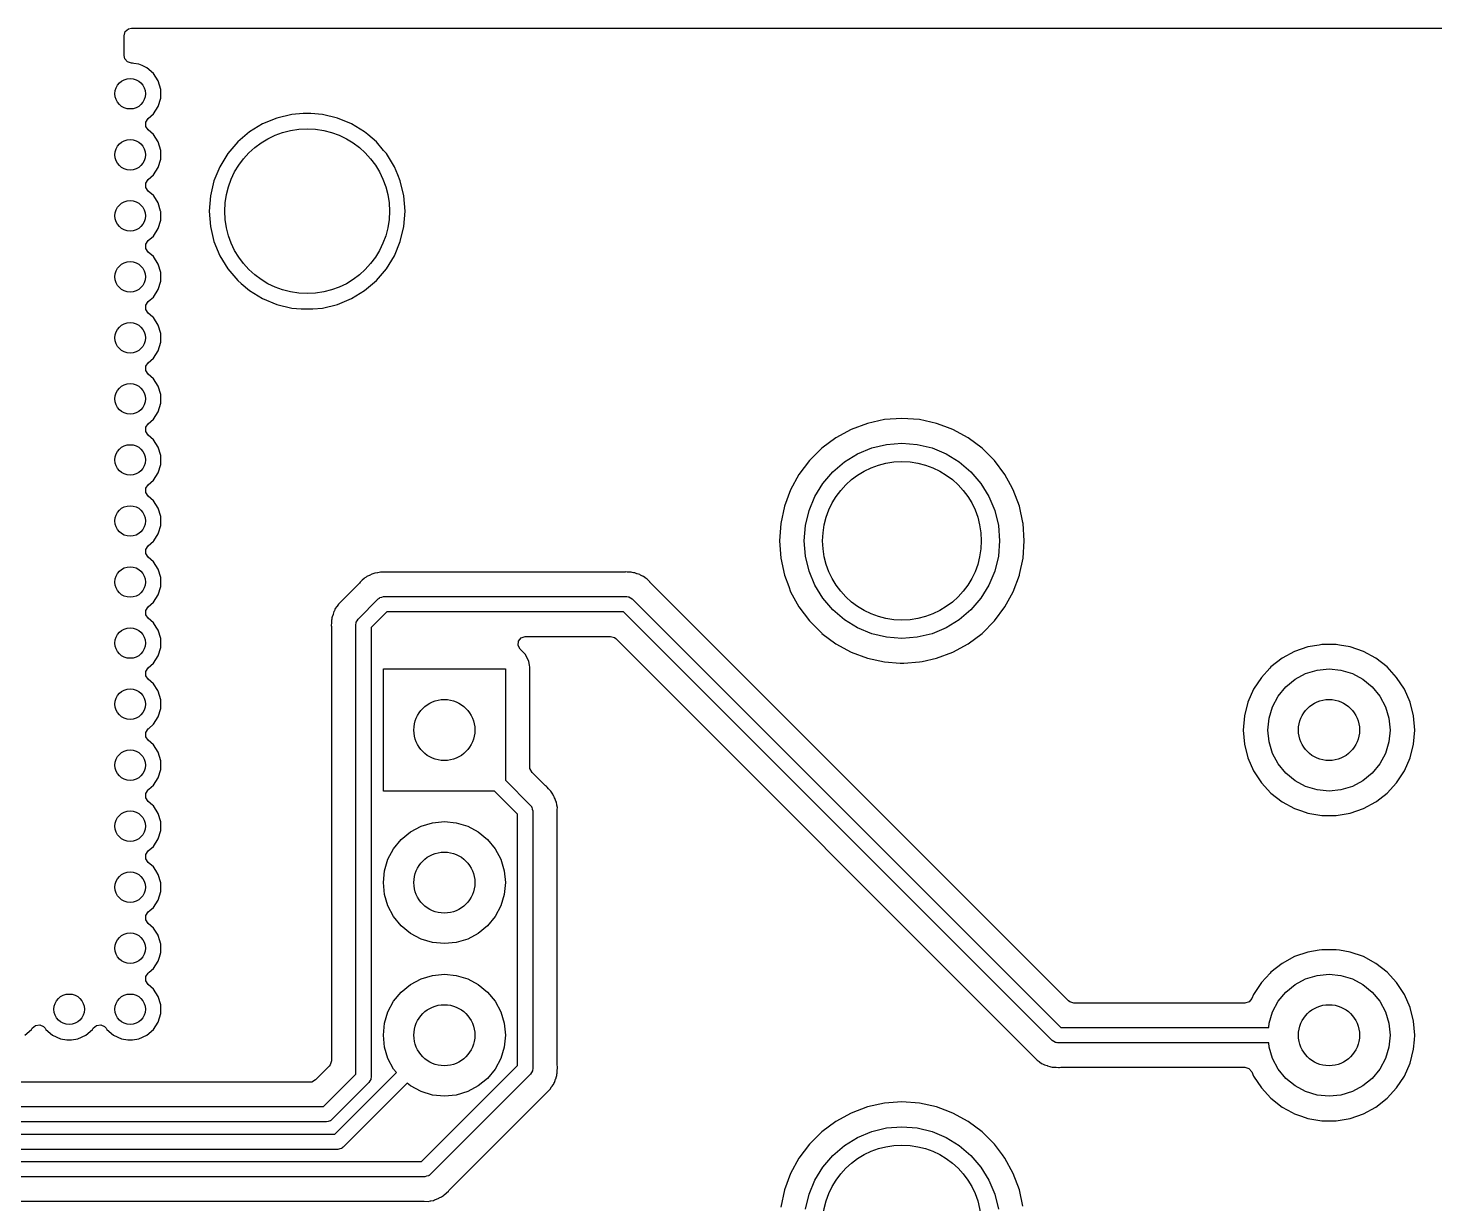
# Model space of a CAD drawing. Extents: x 0.79 to 7.48, y -4.92 to -0.79.
# Drawn here: x 5.056 to 5.964, y -1.546 to -0.787 of the extents above; entities that cross this region are included whole.
import ezdxf

# ---------------------------------------------------------------- set-up
doc = ezdxf.new("R2010")
doc.units = 0
doc.header["$MEASUREMENT"] = 0
doc.layers.add('BLACK', color=7, linetype='CONTINUOUS')

msp = doc.modelspace()

# ---------------------------------------------------------------- linework, layer by layer
at = {"layer": 'BLACK', "linetype": 'CONTINUOUS'}
for p, q in [((5.11811, -0.7923), (5.11889, -0.78966)), ((5.11889, -0.78966), (5.12096, -0.78786)), ((5.12096, -0.78786), (5.12299, -0.78742)), ((5.12299, -0.78742), (6.09815, -0.78742)), ((5.11811, -0.80514), (5.11811, -0.7923)), ((5.11855, -0.80717), (5.11811, -0.80514)), ((5.12035, -0.80924), (5.11855, -0.80717)), ((5.12299, -0.81002), (5.12035, -0.80924)), ((5.12346, -0.81002), (5.12299, -0.81002)), ((5.12451, -0.81017), (5.12346, -0.81002)), ((5.12766, -0.81062), (5.12451, -0.81017)), ((5.12977, -0.81159), (5.12766, -0.81062)), ((5.13281, -0.81298), (5.12977, -0.81159)), ((5.13709, -0.81669), (5.13281, -0.81298)), ((5.14016, -0.82146), (5.13709, -0.81669)), ((5.14175, -0.82689), (5.14016, -0.82146)), ((5.14016, -0.82146), (5.14016, -0.82146)), ((5.14016, -0.83799), (5.14175, -0.83256)), ((5.14175, -0.83256), (5.14175, -0.82689)), ((5.14175, -0.82689), (5.14175, -0.82689)), ((5.14175, -0.82689), (5.14175, -0.82689)), ((5.14175, -0.82689), (5.14175, -0.82689)), ((5.13368, -0.84572), (5.13709, -0.84276)), ((5.13709, -0.84276), (5.14016, -0.83799)), ((5.22633, -0.84308), (5.21669, -0.8454)), ((5.23374, -0.8425), (5.22633, -0.84308)), ((5.2387, -0.8425), (5.23374, -0.8425)), ((5.23374, -0.8425), (5.23374, -0.8425)), ((5.24611, -0.84308), (5.2387, -0.8425)), ((5.2387, -0.8425), (5.2387, -0.8425)), ((5.25575, -0.8454), (5.24611, -0.84308)), ((5.13219, -0.84803), (5.13368, -0.84572)), ((5.13219, -0.85079), (5.13219, -0.84803)), ((5.13368, -0.8531), (5.13219, -0.85079)), ((5.13709, -0.85606), (5.13368, -0.8531)), ((5.20753, -0.84919), (5.19907, -0.85438)), ((5.21669, -0.8454), (5.20753, -0.84919)), ((5.26492, -0.84919), (5.25575, -0.8454)), ((5.27337, -0.85438), (5.26492, -0.84919)), ((5.13865, -0.85848), (5.13709, -0.85606)), ((5.14016, -0.86082), (5.13865, -0.85848)), ((5.14175, -0.86626), (5.14016, -0.86082)), ((5.19153, -0.86082), (5.18509, -0.86836)), ((5.19907, -0.85438), (5.19153, -0.86082)), ((5.19907, -0.85438), (5.19907, -0.85438)), ((5.27534, -0.85606), (5.27337, -0.85438)), ((5.27337, -0.85438), (5.27337, -0.85438)), ((5.28091, -0.86082), (5.27534, -0.85606)), ((5.28556, -0.86626), (5.28091, -0.86082)), ((5.14175, -0.87193), (5.14175, -0.86626)), ((5.14175, -0.86626), (5.14175, -0.86626)), ((5.14175, -0.86626), (5.14175, -0.86626)), ((5.14175, -0.86626), (5.14175, -0.86626)), ((5.18509, -0.86836), (5.1799, -0.87682)), ((5.18509, -0.86836), (5.18509, -0.86836)), ((5.28736, -0.86836), (5.28556, -0.86626)), ((5.29254, -0.87682), (5.28736, -0.86836)), ((5.28736, -0.86836), (5.28736, -0.86836)), ((5.13709, -0.88213), (5.14016, -0.87736)), ((5.14016, -0.87736), (5.14175, -0.87193)), ((5.1799, -0.87682), (5.17611, -0.88598)), ((5.29474, -0.88213), (5.29254, -0.87682)), ((5.13219, -0.8874), (5.13368, -0.88509)), ((5.13219, -0.89016), (5.13219, -0.8874)), ((5.13368, -0.88509), (5.13709, -0.88213)), ((5.17611, -0.88598), (5.17379, -0.89562)), ((5.29633, -0.88598), (5.29474, -0.88213)), ((5.29865, -0.89562), (5.29633, -0.88598)), ((5.13368, -0.89247), (5.13219, -0.89016)), ((5.13709, -0.89543), (5.13368, -0.89247)), ((5.13722, -0.89562), (5.13709, -0.89543)), ((5.14016, -0.90019), (5.13722, -0.89562)), ((5.17379, -0.89562), (5.17301, -0.90551)), ((5.29943, -0.90551), (5.29865, -0.89562)), ((5.14172, -0.90551), (5.14016, -0.90019)), ((5.14175, -0.90563), (5.14172, -0.90551)), ((5.14175, -0.9113), (5.14175, -0.90563)), ((5.14175, -0.90563), (5.14175, -0.90563)), ((5.14175, -0.90563), (5.14175, -0.90563)), ((5.17301, -0.90551), (5.17379, -0.9154)), ((5.29865, -0.9154), (5.29943, -0.90551)), ((5.13709, -0.9215), (5.14016, -0.91673)), ((5.14016, -0.91673), (5.14175, -0.9113)), ((5.17379, -0.9154), (5.17611, -0.92504)), ((5.29633, -0.92504), (5.29865, -0.9154)), ((5.13219, -0.92677), (5.13368, -0.92446)), ((5.13368, -0.92446), (5.13709, -0.9215)), ((5.13368, -0.92446), (5.13368, -0.92446)), ((5.17611, -0.92504), (5.1799, -0.93421)), ((5.29254, -0.93421), (5.29633, -0.92504)), ((5.13219, -0.92953), (5.13219, -0.92677)), ((5.13368, -0.93184), (5.13219, -0.92953)), ((5.13709, -0.9348), (5.13368, -0.93184)), ((5.14016, -0.93956), (5.13709, -0.9348)), ((5.1799, -0.93421), (5.18509, -0.94266)), ((5.28736, -0.94266), (5.29254, -0.93421)), ((5.14175, -0.945), (5.14016, -0.93956)), ((5.14016, -0.93956), (5.14016, -0.93956)), ((5.18509, -0.94266), (5.18509, -0.94266)), ((5.18509, -0.94266), (5.18509, -0.94266)), ((5.18509, -0.94266), (5.19153, -0.95021)), ((5.28091, -0.95021), (5.28736, -0.94266)), ((5.14016, -0.9561), (5.14175, -0.95067)), ((5.14175, -0.95067), (5.14175, -0.945)), ((5.14175, -0.945), (5.14175, -0.945)), ((5.14175, -0.945), (5.14175, -0.945)), ((5.14175, -0.945), (5.14175, -0.945)), ((5.19153, -0.95021), (5.19374, -0.9521)), ((5.19374, -0.9521), (5.19907, -0.95665)), ((5.27337, -0.95665), (5.28091, -0.95021)), ((5.13493, -0.96274), (5.13709, -0.96087)), ((5.13709, -0.96087), (5.14016, -0.9561)), ((5.19907, -0.95665), (5.19907, -0.95665)), ((5.19907, -0.95665), (5.20753, -0.96183)), ((5.20753, -0.96183), (5.21669, -0.96562)), ((5.25575, -0.96562), (5.26492, -0.96183)), ((5.26492, -0.96183), (5.27337, -0.95665)), ((5.13219, -0.96614), (5.13368, -0.96383)), ((5.13219, -0.96889), (5.13219, -0.96614)), ((5.13368, -0.97121), (5.13219, -0.96889)), ((5.13368, -0.96383), (5.13493, -0.96274)), ((5.13368, -0.96383), (5.13368, -0.96383)), ((5.13641, -0.97358), (5.13368, -0.97121)), ((5.21669, -0.96562), (5.21669, -0.96562)), ((5.21669, -0.96562), (5.22633, -0.96794)), ((5.22633, -0.96794), (5.23248, -0.96842)), ((5.23248, -0.96842), (5.23374, -0.96852)), ((5.23374, -0.96852), (5.23374, -0.96852)), ((5.23374, -0.96852), (5.2387, -0.96852)), ((5.2387, -0.96852), (5.23986, -0.96843)), ((5.23986, -0.96843), (5.24611, -0.96794)), ((5.24611, -0.96794), (5.25575, -0.96562)), ((5.13709, -0.97417), (5.13641, -0.97358)), ((5.14016, -0.97893), (5.13709, -0.97417)), ((5.14175, -0.98437), (5.14016, -0.97893)), ((5.14016, -0.97893), (5.14016, -0.97893)), ((5.14175, -0.99004), (5.14175, -0.98437)), ((5.14175, -0.98437), (5.14175, -0.98437)), ((5.14175, -0.98437), (5.14175, -0.98437)), ((5.14175, -0.98437), (5.14175, -0.98437)), ((5.13709, -1.00024), (5.14016, -0.99547)), ((5.14016, -0.99547), (5.14175, -0.99004)), ((5.13219, -1.00551), (5.13368, -1.0032)), ((5.13219, -1.00827), (5.13219, -1.00551)), ((5.13368, -1.0032), (5.13709, -1.00024)), ((5.13368, -1.01058), (5.13219, -1.00827)), ((5.13709, -1.01354), (5.13368, -1.01058)), ((5.14016, -1.01831), (5.13709, -1.01354)), ((5.14175, -1.02374), (5.14016, -1.01831)), ((5.14016, -1.01831), (5.14016, -1.01831)), ((5.14175, -1.02941), (5.14175, -1.02374)), ((5.14175, -1.02374), (5.14175, -1.02374)), ((5.14175, -1.02374), (5.14175, -1.02374)), ((5.14175, -1.02374), (5.14175, -1.02374)), ((5.13709, -1.03961), (5.14016, -1.03484)), ((5.14016, -1.03484), (5.14175, -1.02941)), ((5.13219, -1.04488), (5.13368, -1.04257)), ((5.13368, -1.04257), (5.13709, -1.03961)), ((5.59783, -1.04235), (5.58728, -1.04628)), ((5.60884, -1.03995), (5.59783, -1.04235)), ((5.62008, -1.03915), (5.60884, -1.03995)), ((5.63132, -1.03995), (5.62008, -1.03915)), ((5.62008, -1.03915), (5.62008, -1.03915)), ((5.64232, -1.04235), (5.63132, -1.03995)), ((5.64781, -1.0444), (5.64232, -1.04235)), ((5.64232, -1.04235), (5.64232, -1.04235)), ((5.64232, -1.04235), (5.64232, -1.04235)), ((5.13219, -1.04764), (5.13219, -1.04488)), ((5.13368, -1.04995), (5.13219, -1.04764)), ((5.13709, -1.05291), (5.13368, -1.04995)), ((5.13872, -1.05544), (5.13709, -1.05291)), ((5.57739, -1.05168), (5.56837, -1.05844)), ((5.58728, -1.04628), (5.57739, -1.05168)), ((5.57739, -1.05168), (5.57739, -1.05168)), ((5.65288, -1.04628), (5.64781, -1.0444)), ((5.66277, -1.05168), (5.65288, -1.04628)), ((5.65288, -1.04628), (5.65288, -1.04628)), ((5.67179, -1.05844), (5.66277, -1.05168)), ((5.66277, -1.05168), (5.66277, -1.05168)), ((5.14016, -1.05768), (5.13872, -1.05544)), ((5.14175, -1.06311), (5.14016, -1.05768)), ((5.56837, -1.05844), (5.5604, -1.0664)), ((5.56837, -1.05844), (5.56837, -1.05844)), ((5.58305, -1.06715), (5.59148, -1.06198)), ((5.59148, -1.06198), (5.60061, -1.0582)), ((5.60061, -1.0582), (5.61022, -1.05589)), ((5.61022, -1.05589), (5.62008, -1.05512)), ((5.62008, -1.05512), (5.62993, -1.05589)), ((5.62993, -1.05589), (5.63954, -1.0582)), ((5.63954, -1.0582), (5.64868, -1.06198)), ((5.64868, -1.06198), (5.6571, -1.06715)), ((5.67975, -1.0664), (5.67179, -1.05844)), ((5.67179, -1.05844), (5.67179, -1.05844)), ((5.14016, -1.07421), (5.14175, -1.06878)), ((5.14175, -1.06878), (5.14175, -1.06311)), ((5.14175, -1.06311), (5.14175, -1.06311)), ((5.14175, -1.06311), (5.14175, -1.06311)), ((5.14175, -1.06311), (5.14175, -1.06311)), ((5.5604, -1.0664), (5.55365, -1.07542)), ((5.5604, -1.0664), (5.5604, -1.0664)), ((5.57554, -1.07357), (5.58305, -1.06715)), ((5.6571, -1.06715), (5.66462, -1.07357)), ((5.6865, -1.07542), (5.67975, -1.0664)), ((5.67975, -1.0664), (5.67975, -1.0664)), ((5.13368, -1.08194), (5.13709, -1.07898)), ((5.13709, -1.07898), (5.14016, -1.07421)), ((5.55365, -1.07542), (5.54825, -1.08531)), ((5.55365, -1.07542), (5.55365, -1.07542)), ((5.56912, -1.08108), (5.57554, -1.07357)), ((5.66462, -1.07357), (5.67104, -1.08108)), ((5.68651, -1.07542), (5.6865, -1.07542)), ((5.69007, -1.08194), (5.68651, -1.07542)), ((5.13219, -1.08425), (5.13368, -1.08194)), ((5.13219, -1.08701), (5.13219, -1.08425)), ((5.13368, -1.08932), (5.13219, -1.08701)), ((5.13368, -1.08194), (5.13368, -1.08194)), ((5.13709, -1.09228), (5.13368, -1.08932)), ((5.54825, -1.08531), (5.54432, -1.09586)), ((5.56395, -1.08951), (5.56912, -1.08108)), ((5.67104, -1.08108), (5.67621, -1.08951)), ((5.6919, -1.08531), (5.69007, -1.08194)), ((5.69584, -1.09586), (5.6919, -1.08531)), ((5.14016, -1.09705), (5.13709, -1.09228)), ((5.14175, -1.10248), (5.14016, -1.09705)), ((5.14016, -1.09705), (5.14016, -1.09705)), ((5.54432, -1.09586), (5.54192, -1.10687)), ((5.56017, -1.09864), (5.56395, -1.08951)), ((5.67621, -1.08951), (5.67999, -1.09864)), ((5.69809, -1.10619), (5.69584, -1.09586)), ((5.69584, -1.09586), (5.69584, -1.09586)), ((5.69584, -1.09586), (5.69584, -1.09586)), ((5.14175, -1.10815), (5.14175, -1.10248)), ((5.14175, -1.10248), (5.14175, -1.10248)), ((5.54192, -1.10687), (5.54112, -1.11811)), ((5.55786, -1.10826), (5.56017, -1.09864)), ((5.67999, -1.09864), (5.6823, -1.10826)), ((5.69824, -1.10687), (5.69809, -1.10619)), ((5.69904, -1.11811), (5.69824, -1.10687)), ((5.13725, -1.11811), (5.14016, -1.11358)), ((5.14016, -1.11358), (5.14032, -1.11304)), ((5.14032, -1.11304), (5.14175, -1.10815)), ((5.14175, -1.10815), (5.14175, -1.10815)), ((5.55709, -1.11811), (5.55786, -1.10826)), ((5.6823, -1.10826), (5.68307, -1.11811)), ((5.13219, -1.12362), (5.13368, -1.12131)), ((5.13219, -1.12638), (5.13219, -1.12362)), ((5.13368, -1.12131), (5.13709, -1.11835)), ((5.13368, -1.12131), (5.13368, -1.12131)), ((5.13709, -1.11835), (5.13725, -1.11811)), ((5.54112, -1.11811), (5.54112, -1.11811)), ((5.54112, -1.11811), (5.54192, -1.12935)), ((5.55786, -1.12796), (5.55709, -1.11811)), ((5.68307, -1.11811), (5.6823, -1.12796)), ((5.69824, -1.12935), (5.69904, -1.11811)), ((5.13368, -1.12869), (5.13219, -1.12638)), ((5.13709, -1.13165), (5.13368, -1.12869)), ((5.14016, -1.13642), (5.13709, -1.13165)), ((5.54192, -1.12935), (5.54432, -1.14036)), ((5.56017, -1.13758), (5.55786, -1.12796)), ((5.6823, -1.12796), (5.67999, -1.13758)), ((5.69594, -1.1399), (5.69824, -1.12935)), ((5.69824, -1.12935), (5.69824, -1.12935)), ((5.69824, -1.12935), (5.69824, -1.12935)), ((5.14175, -1.14185), (5.14016, -1.13642)), ((5.14016, -1.13642), (5.14016, -1.13642)), ((5.14175, -1.14752), (5.14175, -1.14185)), ((5.14175, -1.14185), (5.14175, -1.14185)), ((5.14175, -1.14185), (5.14175, -1.14185)), ((5.14175, -1.14185), (5.14175, -1.14185)), ((5.27165, -1.14375), (5.27037, -1.1448)), ((5.27184, -1.14359), (5.27165, -1.14375)), ((5.27301, -1.14241), (5.27184, -1.14359)), ((5.27358, -1.14209), (5.27301, -1.14241)), ((5.27427, -1.14163), (5.27358, -1.14209)), ((5.27478, -1.14121), (5.27427, -1.14163)), ((5.2763, -1.14055), (5.27478, -1.14121)), ((5.27478, -1.14121), (5.27478, -1.14121)), ((5.27652, -1.14044), (5.2763, -1.14055)), ((5.27797, -1.13963), (5.27652, -1.14044)), ((5.27861, -1.13947), (5.27797, -1.13963)), ((5.27939, -1.13921), (5.27861, -1.13947)), ((5.28, -1.13895), (5.27939, -1.13921)), ((5.28164, -1.13872), (5.28, -1.13895)), ((5.28188, -1.13867), (5.28164, -1.13872)), ((5.28349, -1.13828), (5.28188, -1.13867)), ((5.28598, -1.13837), (5.28349, -1.13828)), ((5.28349, -1.13828), (5.28349, -1.13828)), ((5.28349, -1.13828), (5.28349, -1.13828)), ((5.44033, -1.13837), (5.28598, -1.13837)), ((5.44116, -1.1383), (5.44033, -1.13837)), ((5.44144, -1.13825), (5.44116, -1.1383)), ((5.44181, -1.13818), (5.44144, -1.13825)), ((5.44275, -1.13828), (5.44181, -1.13818)), ((5.44181, -1.13818), (5.44181, -1.13818)), ((5.44346, -1.13835), (5.44275, -1.13828)), ((5.44371, -1.13837), (5.44346, -1.13835)), ((5.44536, -1.13837), (5.44371, -1.13837)), ((5.44599, -1.13854), (5.44536, -1.13837)), ((5.44536, -1.13837), (5.44536, -1.13837)), ((5.44681, -1.1387), (5.44599, -1.13854)), ((5.44746, -1.13877), (5.44681, -1.1387)), ((5.44768, -1.13885), (5.44746, -1.13877)), ((5.44746, -1.13877), (5.44746, -1.13877)), ((5.44746, -1.13877), (5.44746, -1.13877)), ((5.44901, -1.13937), (5.44768, -1.13885)), ((5.44924, -1.13945), (5.44901, -1.13937)), ((5.45084, -1.1399), (5.44924, -1.13945)), ((5.4514, -1.14024), (5.45084, -1.1399)), ((5.45215, -1.14061), (5.4514, -1.14024)), ((5.45242, -1.14072), (5.45215, -1.14061)), ((5.45275, -1.14085), (5.45242, -1.14072)), ((5.45323, -1.14121), (5.45275, -1.14085)), ((5.45408, -1.14185), (5.45323, -1.14121)), ((5.45428, -1.14199), (5.45408, -1.14185)), ((5.4557, -1.14286), (5.45428, -1.14199)), ((5.45735, -1.14462), (5.4557, -1.14286)), ((5.54432, -1.14036), (5.54432, -1.14036)), ((5.54432, -1.14036), (5.54432, -1.14036)), ((5.54432, -1.14036), (5.54699, -1.14752)), ((5.56395, -1.14671), (5.56017, -1.13758)), ((5.67999, -1.13758), (5.67621, -1.14671)), ((5.6919, -1.15091), (5.69584, -1.14036)), ((5.69584, -1.14036), (5.69594, -1.1399)), ((5.14016, -1.15295), (5.14175, -1.14752)), ((5.26945, -1.14597), (5.25826, -1.15717)), ((5.26999, -1.14534), (5.26945, -1.14597)), ((5.27037, -1.1448), (5.26999, -1.14534)), ((5.27037, -1.1448), (5.27037, -1.1448)), ((5.4574, -1.14468), (5.45735, -1.14462)), ((5.55288, -1.24016), (5.4574, -1.14468)), ((5.54699, -1.14752), (5.54825, -1.15091)), ((5.54825, -1.15091), (5.55365, -1.1608)), ((5.56912, -1.15514), (5.56395, -1.14671)), ((5.67621, -1.14671), (5.67104, -1.15514)), ((5.6865, -1.1608), (5.6919, -1.15091)), ((5.13219, -1.16299), (5.13368, -1.16068)), ((5.13368, -1.16068), (5.13709, -1.15772)), ((5.13709, -1.15772), (5.14016, -1.15295)), ((5.25443, -1.16181), (5.25419, -1.16242)), ((5.25544, -1.16049), (5.25443, -1.16181)), ((5.25443, -1.16181), (5.25443, -1.16181)), ((5.25558, -1.16028), (5.25544, -1.16049)), ((5.25644, -1.15887), (5.25558, -1.16028)), ((5.25826, -1.15717), (5.25644, -1.15887)), ((5.26916, -1.16857), (5.28215, -1.15558)), ((5.28215, -1.15558), (5.28285, -1.15505)), ((5.28285, -1.15505), (5.28297, -1.15492)), ((5.28297, -1.15492), (5.28307, -1.15488)), ((5.28307, -1.15488), (5.28327, -1.15474)), ((5.28327, -1.15474), (5.28446, -1.15448)), ((5.28446, -1.15448), (5.28563, -1.15413)), ((5.28563, -1.15413), (5.44252, -1.15413)), ((5.44252, -1.15413), (5.44339, -1.15426)), ((5.44339, -1.15426), (5.44357, -1.15425)), ((5.44357, -1.15425), (5.44366, -1.1543)), ((5.44366, -1.1543), (5.44391, -1.15433)), ((5.44391, -1.15433), (5.44493, -1.15499)), ((5.44493, -1.15499), (5.446, -1.15558)), ((5.446, -1.15558), (5.72251, -1.43209)), ((5.55365, -1.1608), (5.55365, -1.1608)), ((5.55365, -1.1608), (5.5604, -1.16982)), ((5.57554, -1.16265), (5.56912, -1.15514)), ((5.67104, -1.15514), (5.66462, -1.16265)), ((5.67975, -1.16982), (5.6865, -1.1608)), ((5.13219, -1.16575), (5.13219, -1.16299)), ((5.13368, -1.16806), (5.13219, -1.16575)), ((5.13709, -1.17102), (5.13368, -1.16806)), ((5.13893, -1.17388), (5.13709, -1.17102)), ((5.25195, -1.17086), (5.25194, -1.17111)), ((5.25213, -1.16857), (5.25195, -1.1692)), ((5.25195, -1.1692), (5.25195, -1.17086)), ((5.25228, -1.16775), (5.25213, -1.16857)), ((5.25235, -1.1671), (5.25228, -1.16775)), ((5.25296, -1.16556), (5.25235, -1.1671)), ((5.25235, -1.1671), (5.25235, -1.1671)), ((5.25304, -1.16532), (5.25296, -1.16556)), ((5.25348, -1.16373), (5.25304, -1.16532)), ((5.25382, -1.16317), (5.25348, -1.16373)), ((5.25348, -1.16373), (5.25348, -1.16373)), ((5.25419, -1.16242), (5.25382, -1.16317)), ((5.26783, -1.171), (5.26788, -1.17091)), ((5.26784, -1.17118), (5.26783, -1.171)), ((5.26788, -1.17091), (5.26792, -1.17066)), ((5.26792, -1.17066), (5.26857, -1.16964)), ((5.26857, -1.16964), (5.26916, -1.16857)), ((5.28767, -1.16398), (5.27756, -1.17409)), ((5.44048, -1.16398), (5.28767, -1.16398)), ((5.71699, -1.44049), (5.44048, -1.16398)), ((5.5604, -1.16982), (5.5604, -1.16982)), ((5.5604, -1.16982), (5.56837, -1.17778)), ((5.58305, -1.16907), (5.57554, -1.16265)), ((5.59148, -1.17424), (5.58305, -1.16907)), ((5.6571, -1.16907), (5.64868, -1.17424)), ((5.66462, -1.16265), (5.6571, -1.16907)), ((5.67179, -1.17779), (5.67975, -1.16982)), ((5.14016, -1.17579), (5.13893, -1.17388)), ((5.14175, -1.18122), (5.14016, -1.17579)), ((5.25194, -1.17111), (5.25177, -1.17276)), ((5.25177, -1.17276), (5.25177, -1.17276)), ((5.25177, -1.17276), (5.25188, -1.17341)), ((5.25188, -1.17341), (5.25195, -1.17424)), ((5.25195, -1.17424), (5.25195, -1.45353)), ((5.26772, -1.17205), (5.26784, -1.17118)), ((5.26772, -1.46208), (5.26772, -1.17205)), ((5.27756, -1.17409), (5.27756, -1.46412)), ((5.37429, -1.18072), (5.37687, -1.17976)), ((5.37687, -1.17976), (5.37721, -1.17974)), ((5.37721, -1.17974), (5.43193, -1.17974)), ((5.43193, -1.17974), (5.43457, -1.18052)), ((5.56837, -1.17778), (5.56837, -1.17779)), ((5.56837, -1.17779), (5.57739, -1.18454)), ((5.60061, -1.17802), (5.59148, -1.17424)), ((5.61022, -1.18033), (5.60061, -1.17802)), ((5.63954, -1.17802), (5.62993, -1.18033)), ((5.64868, -1.17424), (5.63954, -1.17802)), ((5.66277, -1.18454), (5.67179, -1.17779)), ((5.14016, -1.19232), (5.14175, -1.18689)), ((5.14175, -1.18689), (5.14175, -1.18122)), ((5.14175, -1.18122), (5.14175, -1.18122)), ((5.14175, -1.18122), (5.14175, -1.18122)), ((5.14175, -1.18122), (5.14175, -1.18122)), ((5.37244, -1.18566), (5.37264, -1.18292)), ((5.37376, -1.18808), (5.37244, -1.18566)), ((5.37264, -1.18292), (5.37429, -1.18072)), ((5.37709, -1.1914), (5.37376, -1.18808)), ((5.43457, -1.18052), (5.43538, -1.18117)), ((5.43538, -1.18117), (5.70559, -1.45139)), ((5.57739, -1.18454), (5.57739, -1.18454)), ((5.57739, -1.18454), (5.58728, -1.18994)), ((5.62008, -1.1811), (5.61022, -1.18033)), ((5.62993, -1.18033), (5.62008, -1.1811)), ((5.65288, -1.18994), (5.66277, -1.18454)), ((5.88209, -1.18652), (5.87345, -1.18949)), ((5.8893, -1.18532), (5.88209, -1.18652)), ((5.8911, -1.18502), (5.8893, -1.18532)), ((5.90024, -1.18502), (5.8911, -1.18502)), ((5.90249, -1.1854), (5.90024, -1.18502)), ((5.90925, -1.18652), (5.90249, -1.1854)), ((5.91789, -1.18949), (5.90925, -1.18652)), ((5.13368, -1.20005), (5.13709, -1.19709)), ((5.13709, -1.19709), (5.14016, -1.19232)), ((5.37936, -1.19585), (5.37709, -1.1914)), ((5.37709, -1.1914), (5.37709, -1.1914)), ((5.37709, -1.1914), (5.37709, -1.1914)), ((5.37974, -1.19831), (5.37936, -1.19585)), ((5.58728, -1.18994), (5.58728, -1.18994)), ((5.58728, -1.18994), (5.58728, -1.18994)), ((5.58728, -1.18994), (5.58728, -1.18994)), ((5.58728, -1.18994), (5.59783, -1.19387)), ((5.59783, -1.19387), (5.59783, -1.19387)), ((5.59783, -1.19387), (5.59783, -1.19387)), ((5.59783, -1.19387), (5.60884, -1.19627)), ((5.60884, -1.19627), (5.60884, -1.19627)), ((5.60884, -1.19627), (5.60884, -1.19627)), ((5.60884, -1.19627), (5.61883, -1.19698)), ((5.61883, -1.19698), (5.62008, -1.19707)), ((5.62008, -1.19707), (5.6212, -1.19699)), ((5.62008, -1.19707), (5.62008, -1.19707)), ((5.62008, -1.19707), (5.62008, -1.19707)), ((5.6212, -1.19699), (5.63132, -1.19627)), ((5.63132, -1.19627), (5.63322, -1.19585)), ((5.63322, -1.19585), (5.64232, -1.19387)), ((5.64232, -1.19387), (5.65288, -1.18994)), ((5.64232, -1.19387), (5.64232, -1.19387)), ((5.64232, -1.19387), (5.64232, -1.19387)), ((5.86541, -1.19384), (5.8582, -1.19945)), ((5.87344, -1.18949), (5.86541, -1.19384)), ((5.86541, -1.19384), (5.86541, -1.19384)), ((5.87345, -1.18949), (5.87344, -1.18949)), ((5.92593, -1.19384), (5.91789, -1.18949)), ((5.91789, -1.18949), (5.91789, -1.18949)), ((5.93314, -1.19945), (5.92593, -1.19384)), ((5.92593, -1.19384), (5.92593, -1.19384)), ((5.13219, -1.20236), (5.13368, -1.20005)), ((5.13219, -1.20512), (5.13219, -1.20236)), ((5.13368, -1.20743), (5.13219, -1.20512)), ((5.28543, -1.27953), (5.28543, -1.20079)), ((5.28543, -1.20079), (5.36417, -1.20079)), ((5.36417, -1.20079), (5.36417, -1.27257)), ((5.37994, -1.19955), (5.37974, -1.19831)), ((5.37994, -1.26401), (5.37994, -1.19955)), ((5.85201, -1.20618), (5.84701, -1.21382)), ((5.8574, -1.20032), (5.85201, -1.20618)), ((5.8582, -1.19945), (5.8574, -1.20032)), ((5.8582, -1.19945), (5.8582, -1.19945)), ((5.8582, -1.19945), (5.8582, -1.19945)), ((5.8582, -1.19945), (5.8582, -1.19945)), ((5.8738, -1.20742), (5.8806, -1.20378)), ((5.8806, -1.20378), (5.88799, -1.20154)), ((5.88799, -1.20154), (5.89567, -1.20079)), ((5.89567, -1.20079), (5.90335, -1.20154)), ((5.90335, -1.20154), (5.91074, -1.20378)), ((5.91074, -1.20378), (5.91754, -1.20742)), ((5.93933, -1.20618), (5.93314, -1.19945)), ((5.93314, -1.19945), (5.93314, -1.19945)), ((5.93314, -1.19945), (5.93314, -1.19945)), ((5.94433, -1.21382), (5.93933, -1.20618)), ((5.93933, -1.20618), (5.93933, -1.20618)), ((5.93933, -1.20618), (5.93933, -1.20618)), ((5.13709, -1.21039), (5.13368, -1.20743)), ((5.13981, -1.21462), (5.13709, -1.21039)), ((5.14016, -1.21516), (5.13981, -1.21462)), ((5.14175, -1.22059), (5.14016, -1.21516)), ((5.84701, -1.21382), (5.84334, -1.22219)), ((5.86293, -1.21828), (5.86783, -1.21232)), ((5.86783, -1.21232), (5.8738, -1.20742)), ((5.91754, -1.20742), (5.92351, -1.21232)), ((5.92351, -1.21232), (5.9284, -1.21828)), ((5.948, -1.22219), (5.94433, -1.21382)), ((5.14175, -1.22626), (5.14175, -1.22059)), ((5.14175, -1.22059), (5.14175, -1.22059)), ((5.14175, -1.22059), (5.14175, -1.22059)), ((5.84334, -1.22219), (5.8411, -1.23105)), ((5.85706, -1.23248), (5.8593, -1.22509)), ((5.8593, -1.22509), (5.86293, -1.21828)), ((5.9284, -1.21828), (5.93204, -1.22509)), ((5.93204, -1.22509), (5.93428, -1.23248)), ((5.95024, -1.23105), (5.948, -1.22219)), ((5.13709, -1.23646), (5.14016, -1.23169)), ((5.14016, -1.23169), (5.14175, -1.22626)), ((5.8411, -1.23105), (5.84034, -1.24016)), ((5.8411, -1.23105), (5.8411, -1.23105)), ((5.8563, -1.24016), (5.85706, -1.23248)), ((5.93428, -1.23248), (5.93504, -1.24016)), ((5.951, -1.24016), (5.95024, -1.23105)), ((5.95024, -1.23105), (5.95024, -1.23105)), ((5.13219, -1.24173), (5.13368, -1.23942)), ((5.13219, -1.24449), (5.13219, -1.24173)), ((5.13368, -1.23942), (5.13399, -1.23915)), ((5.13368, -1.23942), (5.13368, -1.23942)), ((5.13399, -1.23915), (5.13709, -1.23646)), ((5.72761, -1.41489), (5.55288, -1.24016)), ((5.84034, -1.24016), (5.84034, -1.24016)), ((5.84034, -1.24016), (5.8411, -1.24926)), ((5.85706, -1.24784), (5.8563, -1.24016)), ((5.93504, -1.24016), (5.93428, -1.24784)), ((5.95024, -1.24926), (5.951, -1.24016)), ((5.951, -1.24016), (5.951, -1.24016)), ((5.13368, -1.2468), (5.13219, -1.24449)), ((5.13709, -1.24976), (5.13368, -1.2468)), ((5.14016, -1.25453), (5.13709, -1.24976)), ((5.8411, -1.24926), (5.8411, -1.24926)), ((5.8411, -1.24926), (5.84334, -1.25812)), ((5.8593, -1.25522), (5.85706, -1.24784)), ((5.93428, -1.24784), (5.93204, -1.25522)), ((5.948, -1.25812), (5.95024, -1.24926)), ((5.95024, -1.24926), (5.95024, -1.24926)), ((5.14175, -1.25996), (5.14016, -1.25453)), ((5.14016, -1.25453), (5.14016, -1.25453)), ((5.14175, -1.26563), (5.14175, -1.25996)), ((5.14175, -1.25996), (5.14175, -1.25996)), ((5.14175, -1.25996), (5.14175, -1.25996)), ((5.14175, -1.25996), (5.14175, -1.25996)), ((5.84334, -1.25812), (5.84701, -1.26649)), ((5.86293, -1.26203), (5.8593, -1.25522)), ((5.93204, -1.25522), (5.9284, -1.26203)), ((5.94433, -1.26649), (5.948, -1.25812)), ((5.14016, -1.27107), (5.14175, -1.26563)), ((5.38005, -1.26505), (5.37994, -1.26401)), ((5.38137, -1.26747), (5.38005, -1.26505)), ((5.39005, -1.27615), (5.38137, -1.26747)), ((5.84701, -1.26649), (5.85201, -1.27414)), ((5.86783, -1.268), (5.86293, -1.26203)), ((5.8738, -1.27289), (5.86783, -1.268)), ((5.92351, -1.268), (5.91754, -1.27289)), ((5.9284, -1.26203), (5.92351, -1.268)), ((5.93933, -1.27414), (5.94433, -1.26649)), ((5.13219, -1.2811), (5.13368, -1.27879)), ((5.13368, -1.27879), (5.13419, -1.27835)), ((5.13368, -1.27879), (5.13368, -1.27879)), ((5.13419, -1.27835), (5.13709, -1.27583)), ((5.13709, -1.27583), (5.14016, -1.27107)), ((5.35721, -1.27953), (5.28543, -1.27953)), ((5.37205, -1.29436), (5.35721, -1.27953)), ((5.36417, -1.27257), (5.38045, -1.28884)), ((5.39069, -1.27668), (5.39005, -1.27615)), ((5.39122, -1.27706), (5.39069, -1.27668)), ((5.39211, -1.27815), (5.39122, -1.27706)), ((5.39122, -1.27706), (5.39122, -1.27706)), ((5.39122, -1.27706), (5.39122, -1.27706)), ((5.39227, -1.27835), (5.39211, -1.27815)), ((5.39244, -1.27853), (5.39227, -1.27835)), ((5.39361, -1.2797), (5.39244, -1.27853)), ((5.39393, -1.28028), (5.39361, -1.2797)), ((5.39361, -1.2797), (5.39361, -1.2797)), ((5.85201, -1.27414), (5.85201, -1.27414)), ((5.85201, -1.27414), (5.85201, -1.27414)), ((5.85201, -1.27414), (5.8582, -1.28086)), ((5.8806, -1.27653), (5.8738, -1.27289)), ((5.88799, -1.27877), (5.8806, -1.27653)), ((5.89567, -1.27953), (5.88799, -1.27877)), ((5.90335, -1.27877), (5.89567, -1.27953)), ((5.91074, -1.27653), (5.90335, -1.27877)), ((5.91754, -1.27289), (5.91074, -1.27653)), ((5.93314, -1.28086), (5.93933, -1.27414)), ((5.13219, -1.28386), (5.13219, -1.2811)), ((5.13368, -1.28617), (5.13219, -1.28386)), ((5.13646, -1.28858), (5.13368, -1.28617)), ((5.13709, -1.28913), (5.13646, -1.28858)), ((5.38045, -1.28884), (5.38097, -1.28955)), ((5.3944, -1.28096), (5.39393, -1.28028)), ((5.39481, -1.28147), (5.3944, -1.28096)), ((5.39547, -1.28299), (5.39481, -1.28147)), ((5.39481, -1.28147), (5.39481, -1.28147)), ((5.39558, -1.28322), (5.39547, -1.28299)), ((5.39594, -1.28386), (5.39558, -1.28322)), ((5.39628, -1.28446), (5.39594, -1.28386)), ((5.3964, -1.28466), (5.39628, -1.28446)), ((5.39655, -1.2853), (5.3964, -1.28466)), ((5.3964, -1.28466), (5.3964, -1.28466)), ((5.39682, -1.28609), (5.39655, -1.2853)), ((5.39708, -1.28669), (5.39682, -1.28609)), ((5.3973, -1.28833), (5.39708, -1.28669)), ((5.39735, -1.28858), (5.3973, -1.28833)), ((5.39774, -1.29019), (5.39735, -1.28858)), ((5.8582, -1.28086), (5.8582, -1.28086)), ((5.8582, -1.28086), (5.8582, -1.28086)), ((5.8582, -1.28086), (5.86541, -1.28647)), ((5.86541, -1.28647), (5.86541, -1.28648)), ((5.86541, -1.28648), (5.86541, -1.28648)), ((5.86541, -1.28648), (5.87344, -1.29082)), ((5.91789, -1.29082), (5.92593, -1.28648)), ((5.92593, -1.28648), (5.92643, -1.28609)), ((5.92643, -1.28609), (5.92852, -1.28446)), ((5.92852, -1.28446), (5.93314, -1.28086)), ((5.14016, -1.2939), (5.13709, -1.28913)), ((5.14175, -1.29933), (5.14016, -1.2939)), ((5.14016, -1.2939), (5.14016, -1.2939)), ((5.37205, -1.45658), (5.37205, -1.29436)), ((5.38097, -1.28955), (5.38111, -1.28966)), ((5.38111, -1.28966), (5.38114, -1.28977)), ((5.38114, -1.28977), (5.38129, -1.28996)), ((5.38129, -1.28996), (5.38155, -1.29115)), ((5.38155, -1.29115), (5.38189, -1.29232)), ((5.38189, -1.29232), (5.38189, -1.45862)), ((5.39766, -1.29268), (5.3977, -1.29143)), ((5.39766, -1.45643), (5.39766, -1.29268)), ((5.3977, -1.29143), (5.39774, -1.29019)), ((5.87344, -1.29082), (5.87793, -1.29236)), ((5.87793, -1.29236), (5.88209, -1.29379)), ((5.88209, -1.29379), (5.88209, -1.29379)), ((5.88209, -1.29379), (5.88209, -1.29379)), ((5.88209, -1.29379), (5.8911, -1.2953)), ((5.8911, -1.2953), (5.8911, -1.2953)), ((5.8911, -1.2953), (5.90024, -1.2953)), ((5.90024, -1.2953), (5.90925, -1.29379)), ((5.90024, -1.2953), (5.90024, -1.2953)), ((5.90925, -1.29379), (5.91789, -1.29082)), ((5.14016, -1.31044), (5.14175, -1.305)), ((5.14175, -1.305), (5.14175, -1.29933)), ((5.14175, -1.29933), (5.14175, -1.29933)), ((5.14175, -1.29933), (5.14175, -1.29933)), ((5.14175, -1.29933), (5.14175, -1.29933)), ((5.29696, -1.31074), (5.30293, -1.30585)), ((5.30293, -1.30585), (5.30974, -1.30221)), ((5.30974, -1.30221), (5.31712, -1.29997)), ((5.31712, -1.29997), (5.3248, -1.29921)), ((5.3248, -1.29921), (5.33248, -1.29997)), ((5.33248, -1.29997), (5.33987, -1.30221)), ((5.33987, -1.30221), (5.34668, -1.30585)), ((5.34668, -1.30585), (5.35264, -1.31074)), ((5.13368, -1.31816), (5.13709, -1.3152)), ((5.13709, -1.3152), (5.14016, -1.31044)), ((5.29207, -1.31671), (5.29696, -1.31074)), ((5.35264, -1.31074), (5.35754, -1.31671)), ((5.13219, -1.32048), (5.13368, -1.31816)), ((5.13219, -1.32323), (5.13219, -1.32048)), ((5.13368, -1.32554), (5.13219, -1.32323)), ((5.13368, -1.31816), (5.13368, -1.31816)), ((5.28619, -1.3309), (5.28843, -1.32352)), ((5.28843, -1.32352), (5.29207, -1.31671)), ((5.35754, -1.31671), (5.36118, -1.32352)), ((5.36118, -1.32352), (5.36342, -1.3309)), ((5.13709, -1.3285), (5.13368, -1.32554)), ((5.13851, -1.33071), (5.13709, -1.3285)), ((5.14016, -1.33327), (5.13851, -1.33071)), ((5.14175, -1.3387), (5.14016, -1.33327)), ((5.28543, -1.33858), (5.28619, -1.3309)), ((5.36342, -1.3309), (5.36417, -1.33858)), ((5.14175, -1.34437), (5.14175, -1.3387)), ((5.14175, -1.3387), (5.14175, -1.3387)), ((5.14175, -1.3387), (5.14175, -1.3387)), ((5.14175, -1.3387), (5.14175, -1.3387)), ((5.28619, -1.34626), (5.28543, -1.33858)), ((5.36417, -1.33858), (5.36342, -1.34626)), ((5.13709, -1.35457), (5.14016, -1.34981)), ((5.14016, -1.34981), (5.14175, -1.34437)), ((5.28843, -1.35365), (5.28619, -1.34626)), ((5.36342, -1.34626), (5.36118, -1.35365)), ((5.13219, -1.35985), (5.13368, -1.35753)), ((5.13219, -1.3626), (5.13219, -1.35985)), ((5.13368, -1.35753), (5.13481, -1.35655)), ((5.13368, -1.35753), (5.13368, -1.35753)), ((5.13481, -1.35655), (5.13709, -1.35457)), ((5.29207, -1.36046), (5.28843, -1.35365)), ((5.29696, -1.36642), (5.29207, -1.36046)), ((5.35754, -1.36046), (5.35264, -1.36642)), ((5.36118, -1.35365), (5.35754, -1.36046)), ((5.13368, -1.36491), (5.13219, -1.3626)), ((5.13709, -1.36787), (5.13368, -1.36491)), ((5.14011, -1.37256), (5.13709, -1.36787)), ((5.30293, -1.37132), (5.29696, -1.36642)), ((5.35264, -1.36642), (5.34668, -1.37132)), ((5.14016, -1.37264), (5.14011, -1.37256)), ((5.14118, -1.37611), (5.14016, -1.37264)), ((5.14164, -1.3777), (5.14118, -1.37611)), ((5.14175, -1.37807), (5.14164, -1.3777)), ((5.14175, -1.38374), (5.14175, -1.37807)), ((5.14175, -1.37807), (5.14175, -1.37807)), ((5.14175, -1.37807), (5.14175, -1.37807)), ((5.14175, -1.37807), (5.14175, -1.37807)), ((5.30974, -1.37496), (5.30293, -1.37132)), ((5.31712, -1.3772), (5.30974, -1.37496)), ((5.3248, -1.37795), (5.31712, -1.3772)), ((5.33248, -1.3772), (5.3248, -1.37795)), ((5.33987, -1.37496), (5.33248, -1.3772)), ((5.34668, -1.37132), (5.33987, -1.37496)), ((5.14016, -1.38918), (5.14032, -1.38863)), ((5.14032, -1.38863), (5.14089, -1.38667)), ((5.14089, -1.38667), (5.14175, -1.38374)), ((5.87344, -1.38634), (5.86541, -1.39069)), ((5.87345, -1.38634), (5.87344, -1.38634)), ((5.88209, -1.38337), (5.87345, -1.38634)), ((5.8893, -1.38217), (5.88209, -1.38337)), ((5.8911, -1.38187), (5.8893, -1.38217)), ((5.90024, -1.38187), (5.8911, -1.38187)), ((5.90249, -1.38225), (5.90024, -1.38187)), ((5.90925, -1.38337), (5.90249, -1.38225)), ((5.91789, -1.38634), (5.90925, -1.38337)), ((5.92593, -1.39069), (5.91789, -1.38634)), ((5.91789, -1.38634), (5.91789, -1.38634)), ((5.13219, -1.39922), (5.13368, -1.3969)), ((5.13368, -1.3969), (5.13437, -1.3963)), ((5.13368, -1.3969), (5.13368, -1.3969)), ((5.13437, -1.3963), (5.13709, -1.39394)), ((5.13709, -1.39394), (5.14016, -1.38918)), ((5.31712, -1.39839), (5.3248, -1.39764)), ((5.3248, -1.39764), (5.33248, -1.39839)), ((5.85765, -1.3969), (5.85201, -1.40303)), ((5.8582, -1.3963), (5.85765, -1.3969)), ((5.86541, -1.39069), (5.8582, -1.3963)), ((5.8582, -1.3963), (5.8582, -1.3963)), ((5.8582, -1.3963), (5.8582, -1.3963)), ((5.8582, -1.3963), (5.8582, -1.3963)), ((5.86541, -1.39069), (5.86541, -1.39069)), ((5.88799, -1.39839), (5.89567, -1.39764)), ((5.89567, -1.39764), (5.90335, -1.39839)), ((5.93314, -1.3963), (5.92593, -1.39069)), ((5.92593, -1.39069), (5.92593, -1.39069)), ((5.93933, -1.40303), (5.93314, -1.3963)), ((5.93314, -1.3963), (5.93314, -1.3963)), ((5.93314, -1.3963), (5.93314, -1.3963)), ((5.13219, -1.40197), (5.13219, -1.39922)), ((5.13368, -1.40428), (5.13219, -1.40197)), ((5.13709, -1.40724), (5.13368, -1.40428)), ((5.29696, -1.40917), (5.30293, -1.40427)), ((5.30293, -1.40427), (5.30974, -1.40063)), ((5.30974, -1.40063), (5.31712, -1.39839)), ((5.33248, -1.39839), (5.33987, -1.40063)), ((5.33987, -1.40063), (5.34668, -1.40427)), ((5.34668, -1.40427), (5.35264, -1.40917)), ((5.85201, -1.40303), (5.84701, -1.41068)), ((5.86783, -1.40917), (5.8738, -1.40427)), ((5.8738, -1.40427), (5.8806, -1.40063)), ((5.8806, -1.40063), (5.88799, -1.39839)), ((5.90335, -1.39839), (5.91074, -1.40063)), ((5.91074, -1.40063), (5.91754, -1.40427)), ((5.91754, -1.40427), (5.92351, -1.40917)), ((5.94433, -1.41068), (5.93933, -1.40303)), ((5.93933, -1.40303), (5.93933, -1.40303)), ((5.93933, -1.40303), (5.93933, -1.40303)), ((5.14016, -1.41201), (5.13709, -1.40724)), ((5.14175, -1.41744), (5.14016, -1.41201)), ((5.14016, -1.41201), (5.14016, -1.41201)), ((5.28843, -1.42194), (5.29207, -1.41514)), ((5.29207, -1.41514), (5.29696, -1.40917)), ((5.35264, -1.40917), (5.35754, -1.41514)), ((5.35754, -1.41514), (5.36118, -1.42194)), ((5.72842, -1.41554), (5.72761, -1.41489)), ((5.73106, -1.41632), (5.72842, -1.41554)), ((5.84405, -1.4155), (5.84142, -1.41632)), ((5.84582, -1.4134), (5.84405, -1.4155)), ((5.84701, -1.41068), (5.84582, -1.4134)), ((5.8593, -1.42194), (5.86293, -1.41514)), ((5.86293, -1.41514), (5.86783, -1.40917)), ((5.92351, -1.40917), (5.9284, -1.41514)), ((5.9284, -1.41514), (5.93204, -1.42194)), ((5.948, -1.41904), (5.94433, -1.41068)), ((5.14016, -1.42855), (5.14175, -1.42311)), ((5.14175, -1.42311), (5.14175, -1.41744)), ((5.14175, -1.41744), (5.14175, -1.41744)), ((5.14175, -1.41744), (5.14175, -1.41744)), ((5.14175, -1.41744), (5.14175, -1.41744)), ((5.28619, -1.42933), (5.28843, -1.42194)), ((5.36118, -1.42194), (5.36342, -1.42933)), ((5.84135, -1.41632), (5.73106, -1.41632)), ((5.84142, -1.41632), (5.84135, -1.41632)), ((5.85706, -1.42933), (5.8593, -1.42194)), ((5.93204, -1.42194), (5.93428, -1.42933)), ((5.95024, -1.4279), (5.948, -1.41904)), ((5.05407, -1.43702), (5.05835, -1.43331)), ((5.05835, -1.43331), (5.05889, -1.43248)), ((5.05889, -1.43248), (5.06096, -1.43068)), ((5.06096, -1.43068), (5.06369, -1.43029)), ((5.06369, -1.43029), (5.06619, -1.43143)), ((5.06619, -1.43143), (5.0671, -1.43248)), ((5.0671, -1.43248), (5.06763, -1.43331)), ((5.06763, -1.43331), (5.07191, -1.43702)), ((5.09344, -1.43702), (5.09772, -1.43331)), ((5.09772, -1.43331), (5.09826, -1.43248)), ((5.09826, -1.43248), (5.10033, -1.43068)), ((5.10033, -1.43068), (5.10306, -1.43029)), ((5.10306, -1.43029), (5.10556, -1.43143)), ((5.10556, -1.43143), (5.10647, -1.43248)), ((5.10647, -1.43248), (5.107, -1.43331)), ((5.107, -1.43331), (5.11128, -1.43702)), ((5.13281, -1.43702), (5.13709, -1.43331)), ((5.13709, -1.43331), (5.14016, -1.42855)), ((5.28543, -1.43701), (5.28619, -1.42933)), ((5.36342, -1.42933), (5.36417, -1.43701)), ((5.72251, -1.43209), (5.85678, -1.43209)), ((5.85678, -1.43209), (5.85706, -1.42933)), ((5.93428, -1.42933), (5.93504, -1.43701)), ((5.951, -1.43701), (5.95024, -1.4279)), ((5.95024, -1.4279), (5.95024, -1.4279)), ((5.07191, -1.43702), (5.07707, -1.43938)), ((5.07707, -1.43938), (5.08127, -1.43998)), ((5.08127, -1.43998), (5.08127, -1.43998)), ((5.08127, -1.43998), (5.08409, -1.43998)), ((5.08409, -1.43998), (5.08829, -1.43938)), ((5.08409, -1.43998), (5.08409, -1.43998)), ((5.08829, -1.43938), (5.09344, -1.43702)), ((5.11128, -1.43702), (5.11644, -1.43938)), ((5.11644, -1.43938), (5.12064, -1.43998)), ((5.12064, -1.43998), (5.12064, -1.43998)), ((5.12064, -1.43998), (5.12346, -1.43998)), ((5.12346, -1.43998), (5.12766, -1.43938)), ((5.12346, -1.43998), (5.12346, -1.43998)), ((5.12766, -1.43938), (5.13281, -1.43702)), ((5.28619, -1.44469), (5.28543, -1.43701)), ((5.36417, -1.43701), (5.36342, -1.44469)), ((5.71806, -1.44107), (5.71699, -1.44049)), ((5.71909, -1.44173), (5.71806, -1.44107)), ((5.71933, -1.44177), (5.71909, -1.44173)), ((5.71943, -1.44182), (5.71933, -1.44177)), ((5.7196, -1.4418), (5.71943, -1.44182)), ((5.72047, -1.44193), (5.7196, -1.4418)), ((5.85678, -1.44193), (5.72047, -1.44193)), ((5.85706, -1.44469), (5.85678, -1.44193)), ((5.93504, -1.43701), (5.93428, -1.44469)), ((5.95024, -1.44611), (5.95075, -1.43998)), ((5.95075, -1.43998), (5.951, -1.43701)), ((5.951, -1.43701), (5.951, -1.43701)), ((5.28843, -1.45207), (5.28619, -1.44469)), ((5.29207, -1.45888), (5.28843, -1.45207)), ((5.36118, -1.45207), (5.35754, -1.45888)), ((5.36342, -1.44469), (5.36118, -1.45207)), ((5.70559, -1.45139), (5.70729, -1.45321)), ((5.8593, -1.45207), (5.85706, -1.44469)), ((5.86293, -1.45888), (5.8593, -1.45207)), ((5.93204, -1.45207), (5.9284, -1.45888)), ((5.93428, -1.44469), (5.93204, -1.45207)), ((5.948, -1.45497), (5.95024, -1.44611)), ((5.25052, -1.45698), (5.24162, -1.46588)), ((5.25117, -1.45617), (5.25052, -1.45698)), ((5.25195, -1.45353), (5.25117, -1.45617)), ((5.25406, -1.5008), (5.29383, -1.46102)), ((5.29383, -1.46102), (5.29207, -1.45888)), ((5.31011, -1.51851), (5.37205, -1.45658)), ((5.35754, -1.45888), (5.35264, -1.46485)), ((5.38103, -1.46103), (5.38045, -1.4621)), ((5.38169, -1.46), (5.38103, -1.46103)), ((5.38173, -1.45976), (5.38169, -1.46)), ((5.38178, -1.45966), (5.38173, -1.45976)), ((5.38189, -1.45862), (5.38176, -1.45949)), ((5.38176, -1.45949), (5.38178, -1.45966)), ((5.39748, -1.46209), (5.39766, -1.46146)), ((5.39773, -1.45726), (5.39766, -1.45643)), ((5.39766, -1.4598), (5.39767, -1.45955)), ((5.39766, -1.46146), (5.39766, -1.4598)), ((5.39767, -1.45955), (5.39778, -1.45847)), ((5.39784, -1.4579), (5.39773, -1.45726)), ((5.39778, -1.45847), (5.39784, -1.4579)), ((5.70729, -1.45321), (5.70871, -1.45407)), ((5.70871, -1.45407), (5.70892, -1.45421)), ((5.70892, -1.45421), (5.71024, -1.45521)), ((5.71024, -1.45521), (5.71024, -1.45521)), ((5.71024, -1.45521), (5.71024, -1.45521)), ((5.71024, -1.45521), (5.71085, -1.45545)), ((5.71085, -1.45545), (5.71159, -1.45582)), ((5.71159, -1.45582), (5.71215, -1.45616)), ((5.71215, -1.45616), (5.71375, -1.45661)), ((5.71375, -1.45661), (5.71399, -1.45669)), ((5.71399, -1.45669), (5.71553, -1.4573)), ((5.71553, -1.4573), (5.71618, -1.45736)), ((5.71618, -1.45736), (5.717, -1.45752)), ((5.717, -1.45752), (5.71763, -1.4577)), ((5.71763, -1.4577), (5.71929, -1.4577)), ((5.71929, -1.4577), (5.71954, -1.45771)), ((5.71954, -1.45771), (5.72119, -1.45788)), ((5.72119, -1.45788), (5.72183, -1.45777)), ((5.72183, -1.45777), (5.72266, -1.4577)), ((5.72266, -1.4577), (5.84135, -1.4577)), ((5.84135, -1.4577), (5.84399, -1.45847)), ((5.84399, -1.45847), (5.84579, -1.46055)), ((5.84579, -1.46055), (5.84582, -1.46062)), ((5.84582, -1.46062), (5.84701, -1.46334)), ((5.86783, -1.46485), (5.86293, -1.45888)), ((5.9284, -1.45888), (5.92351, -1.46485)), ((5.94433, -1.46334), (5.948, -1.45497)), ((5.23816, -1.46731), (3.95319, -1.46731)), ((5.2392, -1.4672), (5.23816, -1.46731)), ((5.24162, -1.46588), (5.2392, -1.4672)), ((5.24672, -1.48308), (5.26772, -1.46208)), ((5.27612, -1.4676), (5.25224, -1.49148)), ((5.30079, -1.46798), (5.25957, -1.5092)), ((5.2767, -1.46653), (5.27612, -1.4676)), ((5.27736, -1.4655), (5.2767, -1.46653)), ((5.2774, -1.46526), (5.27736, -1.4655)), ((5.27745, -1.46516), (5.2774, -1.46526)), ((5.27756, -1.46412), (5.27743, -1.46499)), ((5.27743, -1.46499), (5.27745, -1.46516)), ((5.30293, -1.46974), (5.30079, -1.46798)), ((5.30974, -1.47338), (5.30293, -1.46974)), ((5.38045, -1.4621), (5.31563, -1.52691)), ((5.34668, -1.46974), (5.33987, -1.47338)), ((5.35264, -1.46485), (5.34668, -1.46974)), ((5.39317, -1.47179), (5.39403, -1.47038)), ((5.39403, -1.47038), (5.39417, -1.47017)), ((5.39417, -1.47017), (5.39517, -1.46885)), ((5.39517, -1.46885), (5.39541, -1.46824)), ((5.39541, -1.46824), (5.39578, -1.4675)), ((5.39578, -1.4675), (5.39612, -1.46694)), ((5.39612, -1.46694), (5.39657, -1.46534)), ((5.39657, -1.46534), (5.39665, -1.4651)), ((5.39665, -1.4651), (5.39726, -1.46356)), ((5.39726, -1.46356), (5.39733, -1.46291)), ((5.39733, -1.46291), (5.39748, -1.46209)), ((5.84701, -1.46334), (5.85201, -1.47099)), ((5.8738, -1.46974), (5.86783, -1.46485)), ((5.8806, -1.47338), (5.8738, -1.46974)), ((5.91754, -1.46974), (5.91074, -1.47338)), ((5.92351, -1.46485), (5.91754, -1.46974)), ((5.93933, -1.47099), (5.94433, -1.46334)), ((5.31712, -1.47562), (5.30974, -1.47338)), ((5.3248, -1.47638), (5.31712, -1.47562)), ((5.33248, -1.47562), (5.3248, -1.47638)), ((5.32833, -1.53652), (5.39135, -1.47349)), ((5.33987, -1.47338), (5.33248, -1.47562)), ((5.39135, -1.47349), (5.39317, -1.47179)), ((5.85201, -1.47099), (5.85201, -1.47099)), ((5.85201, -1.47099), (5.85201, -1.47099)), ((5.85201, -1.47099), (5.8582, -1.47771)), ((5.8582, -1.47771), (5.8582, -1.47771)), ((5.8582, -1.47771), (5.8582, -1.47771)), ((5.8582, -1.47771), (5.86541, -1.48333)), ((5.88799, -1.47562), (5.8806, -1.47338)), ((5.89567, -1.47638), (5.88799, -1.47562)), ((5.90335, -1.47562), (5.89567, -1.47638)), ((5.91074, -1.47338), (5.90335, -1.47562)), ((5.92593, -1.48333), (5.93314, -1.47771)), ((5.93314, -1.47771), (5.93933, -1.47099)), ((3.95283, -1.48308), (5.24672, -1.48308)), ((5.58728, -1.48723), (5.57739, -1.49263)), ((5.59783, -1.48329), (5.58728, -1.48723)), ((5.60884, -1.4809), (5.59783, -1.48329)), ((5.62008, -1.48009), (5.60884, -1.4809)), ((5.63132, -1.4809), (5.62008, -1.48009)), ((5.62008, -1.48009), (5.62008, -1.48009)), ((5.64232, -1.48329), (5.63132, -1.4809)), ((5.64798, -1.4854), (5.64232, -1.48329)), ((5.64232, -1.48329), (5.64232, -1.48329)), ((5.64232, -1.48329), (5.64232, -1.48329)), ((5.65288, -1.48723), (5.64798, -1.4854)), ((5.66277, -1.49263), (5.65288, -1.48723)), ((5.65288, -1.48723), (5.65288, -1.48723)), ((5.86541, -1.48333), (5.86541, -1.48333)), ((5.86541, -1.48333), (5.86541, -1.48333)), ((5.86541, -1.48333), (5.872, -1.48689)), ((5.872, -1.48689), (5.87343, -1.48767)), ((5.87343, -1.48767), (5.87344, -1.48767)), ((5.87344, -1.48767), (5.87791, -1.48921)), ((5.90925, -1.49064), (5.91789, -1.48767)), ((5.91789, -1.48767), (5.92593, -1.48333)), ((5.24876, -1.49292), (3.95487, -1.49292)), ((5.24992, -1.49258), (5.24876, -1.49292)), ((5.25111, -1.49232), (5.24992, -1.49258)), ((5.25131, -1.49217), (5.25111, -1.49232)), ((5.25142, -1.49214), (5.25131, -1.49217)), ((5.25153, -1.49201), (5.25142, -1.49214)), ((5.25224, -1.49148), (5.25153, -1.49201)), ((5.57739, -1.49263), (5.56837, -1.49938)), ((5.57739, -1.49263), (5.57739, -1.49263)), ((5.60061, -1.49915), (5.61022, -1.49684)), ((5.61022, -1.49684), (5.62008, -1.49606)), ((5.62008, -1.49606), (5.62993, -1.49684)), ((5.62993, -1.49684), (5.63954, -1.49915)), ((5.67179, -1.49938), (5.66277, -1.49263)), ((5.66277, -1.49263), (5.66277, -1.49263)), ((5.87791, -1.48921), (5.88209, -1.49064)), ((5.88209, -1.49064), (5.88209, -1.49064)), ((5.88209, -1.49064), (5.88209, -1.49064)), ((5.88209, -1.49064), (5.8911, -1.49215)), ((5.8911, -1.49215), (5.8911, -1.49215)), ((5.8911, -1.49215), (5.90024, -1.49215)), ((5.90024, -1.49215), (5.90925, -1.49064)), ((5.90024, -1.49215), (5.90024, -1.49215)), ((3.96017, -1.5008), (5.25406, -1.5008)), ((5.56837, -1.49938), (5.5604, -1.50735)), ((5.56837, -1.49938), (5.56837, -1.49938)), ((5.58305, -1.50809), (5.59148, -1.50293)), ((5.59148, -1.50293), (5.60061, -1.49915)), ((5.63954, -1.49915), (5.64868, -1.50293)), ((5.64868, -1.50293), (5.6571, -1.50809)), ((5.67975, -1.50735), (5.67179, -1.49938)), ((5.67179, -1.49938), (5.67179, -1.49938)), ((5.25609, -1.51064), (3.96221, -1.51064)), ((5.25726, -1.51029), (5.25609, -1.51064)), ((5.25845, -1.51004), (5.25726, -1.51029)), ((5.25865, -1.50989), (5.25845, -1.51004)), ((5.25876, -1.50986), (5.25865, -1.50989)), ((5.25887, -1.50972), (5.25876, -1.50986)), ((5.25957, -1.5092), (5.25887, -1.50972)), ((5.5604, -1.50735), (5.55365, -1.51637)), ((5.5604, -1.50735), (5.5604, -1.50735)), ((5.56912, -1.52203), (5.57554, -1.51451)), ((5.57554, -1.51451), (5.58305, -1.50809)), ((5.6571, -1.50809), (5.66462, -1.51451)), ((5.66462, -1.51451), (5.67104, -1.52203)), ((5.6849, -1.51423), (5.67975, -1.50735)), ((5.67975, -1.50735), (5.67975, -1.50735)), ((5.6865, -1.51637), (5.6849, -1.51423)), ((3.96751, -1.51851), (5.31011, -1.51851)), ((5.55365, -1.51637), (5.54825, -1.52625)), ((5.55365, -1.51637), (5.55365, -1.51637)), ((5.56395, -1.53046), (5.56912, -1.52203)), ((5.67104, -1.52203), (5.67621, -1.53046)), ((5.6919, -1.52625), (5.6865, -1.51637)), ((5.31215, -1.52835), (3.96955, -1.52835)), ((5.31332, -1.52801), (5.31215, -1.52835)), ((5.31451, -1.52775), (5.31332, -1.52801)), ((5.31471, -1.5276), (5.31451, -1.52775)), ((5.31481, -1.52757), (5.31471, -1.5276)), ((5.31493, -1.52744), (5.31481, -1.52757)), ((5.31563, -1.52691), (5.31493, -1.52744)), ((5.54825, -1.52625), (5.54432, -1.53681)), ((5.56017, -1.53959), (5.56395, -1.53046)), ((5.67621, -1.53046), (5.67999, -1.53959)), ((5.69584, -1.53681), (5.6919, -1.52625)), ((5.31839, -1.54328), (5.31918, -1.54302)), ((5.31918, -1.54302), (5.31981, -1.54286)), ((5.31981, -1.54286), (5.32126, -1.54205)), ((5.32126, -1.54205), (5.32148, -1.54194)), ((5.32148, -1.54194), (5.323, -1.54128)), ((5.323, -1.54128), (5.32351, -1.54086)), ((5.32351, -1.54086), (5.3242, -1.54039)), ((5.3242, -1.54039), (5.32477, -1.54007)), ((5.32477, -1.54007), (5.32594, -1.5389)), ((5.32594, -1.5389), (5.32613, -1.53873)), ((5.32613, -1.53873), (5.32741, -1.53769)), ((5.32741, -1.53769), (5.32779, -1.53715)), ((5.32779, -1.53715), (5.32833, -1.53652)), ((5.54432, -1.53681), (5.54192, -1.54782)), ((5.55786, -1.5492), (5.56017, -1.53959)), ((5.67999, -1.53959), (5.6823, -1.5492)), ((5.69814, -1.54737), (5.69584, -1.53681)), ((5.69584, -1.53681), (5.69584, -1.53681)), ((5.69584, -1.53681), (5.69584, -1.53681)), ((5.05008, -1.54412), (5.3118, -1.54412)), ((5.3118, -1.54412), (5.31429, -1.54421)), ((5.31429, -1.54421), (5.3159, -1.54381)), ((5.3159, -1.54381), (5.31614, -1.54377)), ((5.31614, -1.54377), (5.31779, -1.54354)), ((5.31779, -1.54354), (5.31839, -1.54328))]:
    msp.add_line(p, q, dxfattribs=at)
at = {"layer": 'BLACK'}
for centre, radius in [((5.12205, -0.82972), 0.00984), ((5.23622, -0.90551), 0.05315), ((5.12205, -0.86909), 0.00984), ((5.12205, -0.90846), 0.00984), ((5.12205, -0.94783), 0.00984), ((5.12205, -0.9872), 0.00984), ((5.12205, -1.02657), 0.00984), ((5.12205, -1.06594), 0.00984), ((5.62008, -1.11811), 0.05118), ((5.12205, -1.10531), 0.00984), ((5.12205, -1.14469), 0.00984), ((5.12205, -1.18406), 0.00984), ((5.12205, -1.22343), 0.00984), ((5.3248, -1.24016), 0.01969), ((5.89567, -1.24016), 0.01969), ((5.12205, -1.2628), 0.00984), ((5.12205, -1.30217), 0.00984), ((5.3248, -1.33858), 0.01969), ((5.12205, -1.34154), 0.00984), ((5.12205, -1.38091), 0.00984), ((5.08268, -1.42028), 0.00984), ((5.12205, -1.42028), 0.00984), ((5.3248, -1.43701), 0.01969), ((5.89567, -1.43701), 0.01969), ((5.62008, -1.55906), 0.05118)]:
    msp.add_circle(centre, radius, dxfattribs=at)

doc.saveas('drawing.dxf')
